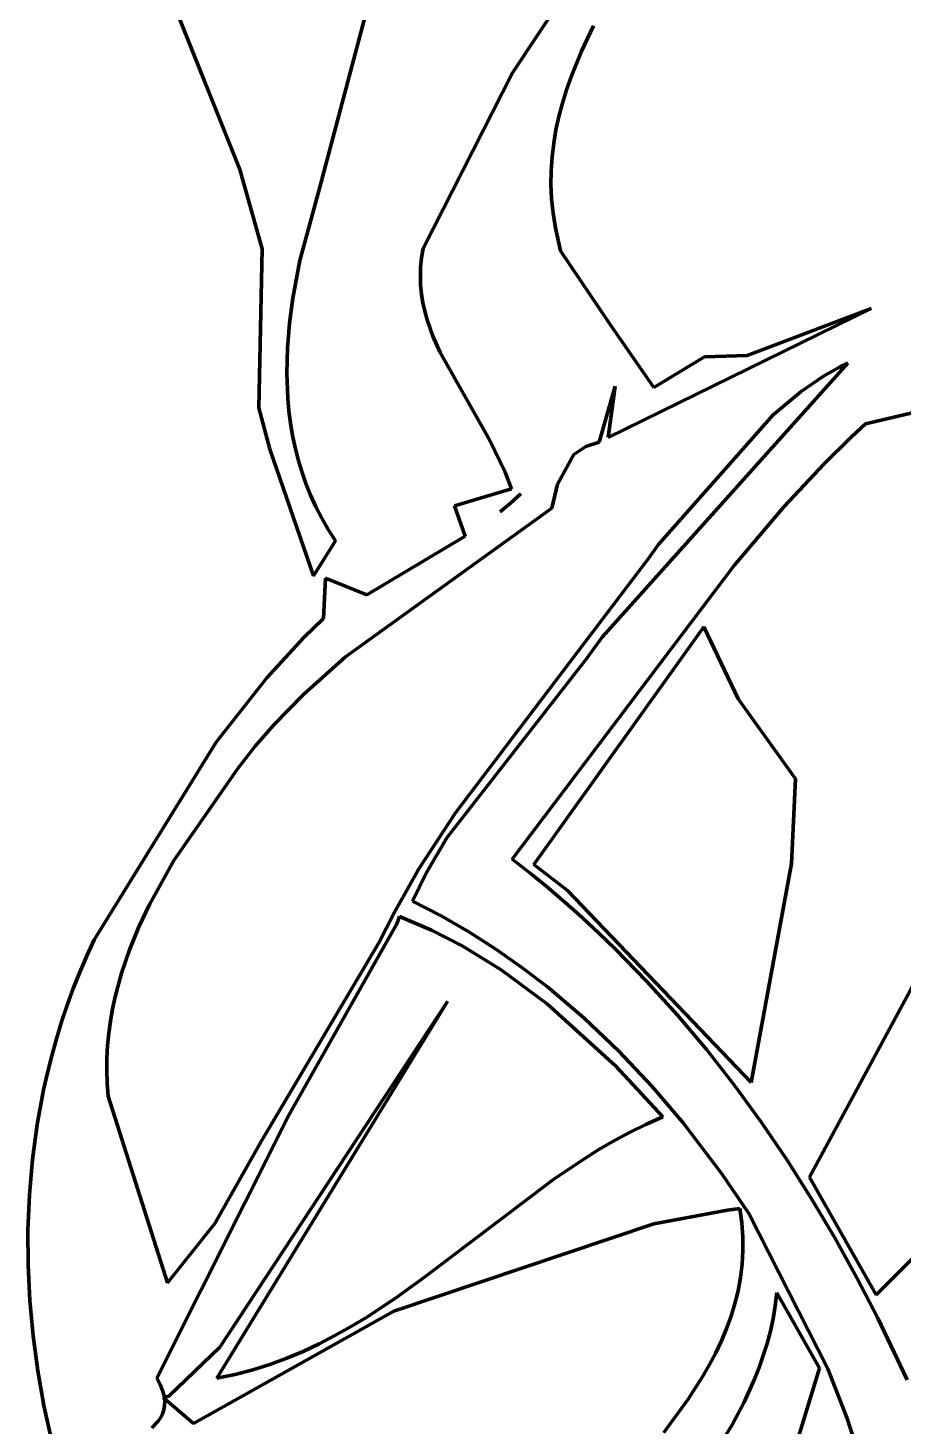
# Model space of a CAD drawing. Header units: millimetres. Extents: x 0 to 7.86, y 0 to 9.25.
# Drawn here: x 2.913 to 3.526, y 4.256 to 5.237 of the extents above; entities that cross this region are included whole.
import ezdxf

# ---------------------------------------------------------------- set-up
doc = ezdxf.new("R2010")
doc.units = ezdxf.units.MM
doc.layers.add('color#191919ff', color=7, linetype='CONTINUOUS', lineweight=100)
doc.layers.add('color#ffffffff', color=7, linetype='CONTINUOUS', lineweight=100)

msp = doc.modelspace()

# ---------------------------------------------------------------- linework, layer by layer
at = {"layer": 'color#191919ff'}
for p, q in [((3.25244, 5.20596), (3.44856, 5.5027)), ((3.18025, 5.36301), (3.11717, 5.12581)), ((3.061, 5.13817), (3.00479, 5.27951)), ((3.30916, 5.239), (3.30081, 5.22114)), ((3.30081, 5.22114), (3.29347, 5.20306)), ((3.1897, 5.08269), (3.25244, 5.20596)), ((3.29347, 5.20306), (3.29026, 5.19391)), ((3.29026, 5.19391), (3.28739, 5.18468)), ((3.28739, 5.18468), (3.28491, 5.17537)), ((3.28491, 5.17537), (3.28284, 5.16597)), ((3.28284, 5.16597), (3.28121, 5.15648)), ((3.28121, 5.15648), (3.28006, 5.14689)), ((3.28006, 5.14689), (3.27942, 5.13719)), ((3.07683, 5.08236), (3.061, 5.13817)), ((3.27942, 5.13719), (3.27932, 5.12737)), ((3.11717, 5.12581), (3.10323, 5.07426)), ((3.27932, 5.12737), (3.2798, 5.11744)), ((3.2798, 5.11744), (3.28088, 5.10738)), ((3.28088, 5.10738), (3.2826, 5.09719)), ((3.2826, 5.09719), (3.28595, 5.081)), ((3.07444, 4.97073), (3.07683, 5.08236)), ((3.18857, 5.07607), (3.1897, 5.08269)), ((3.10323, 5.07426), (3.09824, 5.04792)), ((3.18791, 5.06958), (3.18857, 5.07607)), ((3.28595, 5.081), (3.32122, 5.02857)), ((3.18771, 5.06319), (3.18791, 5.06958)), ((3.18792, 5.05691), (3.18771, 5.06319)), ((3.18853, 5.05072), (3.18792, 5.05691)), ((3.09824, 5.04792), (3.09589, 5.03027)), ((3.1895, 5.04463), (3.18853, 5.05072)), ((3.19082, 5.03862), (3.1895, 5.04463)), ((3.19244, 5.03269), (3.19082, 5.03862)), ((3.50377, 5.04053), (3.31944, 4.94996)), ((3.41695, 5.00764), (3.50377, 5.04053)), ((3.09589, 5.03027), (3.09445, 5.01261)), ((3.19653, 5.02103), (3.19244, 5.03269)), ((3.32122, 5.02857), (3.35145, 4.98521)), ((3.20156, 5.00959), (3.19653, 5.02103)), ((3.09445, 5.01261), (3.09402, 4.995)), ((3.23625, 4.94839), (3.20156, 5.00959)), ((3.35145, 4.98521), (3.38694, 5.00665)), ((3.38694, 5.00665), (3.41695, 5.00764)), ((3.09402, 4.995), (3.0947, 4.97749)), ((3.48752, 5.00222), (3.31519, 4.81001)), ((3.47051, 4.99304), (3.48171, 4.99935)), ((3.48171, 4.99935), (3.48752, 5.00222)), ((3.49999, 4.95968), (3.68172, 5.00228)), ((3.32435, 4.98614), (3.31302, 4.94666)), ((3.31944, 4.94996), (3.32435, 4.98614)), ((3.45471, 4.98229), (3.47051, 4.99304)), ((3.0947, 4.97749), (3.09549, 4.96879)), ((3.4352, 4.96594), (3.45471, 4.98229)), ((3.08223, 4.94187), (3.07444, 4.97073)), ((3.09549, 4.96879), (3.09661, 4.96013)), ((3.35452, 4.87459), (3.4352, 4.96594)), ((3.09661, 4.96013), (3.09805, 4.95153)), ((3.49002, 4.9504), (3.49999, 4.95968)), ((3.09805, 4.95153), (3.09984, 4.94298)), ((3.24728, 4.9257), (3.23625, 4.94839)), ((3.31302, 4.94666), (3.30386, 4.94379)), ((3.47063, 4.93132), (3.49002, 4.9504)), ((3.11274, 4.85287), (3.08223, 4.94187)), ((3.09984, 4.94298), (3.10199, 4.9345)), ((3.29525, 4.93805), (3.28378, 4.91721)), ((3.30386, 4.94379), (3.29525, 4.93805)), ((3.10199, 4.9345), (3.10451, 4.92609)), ((3.10451, 4.92609), (3.10741, 4.91777)), ((3.25156, 4.91404), (3.24728, 4.9257)), ((3.44285, 4.90158), (3.47063, 4.93132)), ((3.10741, 4.91777), (3.11072, 4.90952)), ((3.28378, 4.91721), (3.27997, 4.90036)), ((3.11072, 4.90952), (3.11443, 4.90137)), ((3.21169, 4.90212), (3.25156, 4.91404)), ((3.25814, 4.91045), (3.25098, 4.90404)), ((3.25098, 4.90404), (3.25654, 4.90903)), ((3.25654, 4.90903), (3.25814, 4.91045)), ((3.11443, 4.90137), (3.11857, 4.89332)), ((3.27997, 4.90036), (3.13514, 4.7961)), ((3.21908, 4.88085), (3.21169, 4.90212)), ((3.24362, 4.89797), (3.25098, 4.90404)), ((3.24665, 4.90047), (3.24362, 4.89797)), ((3.25098, 4.90404), (3.24665, 4.90047)), ((3.40776, 4.8602), (3.44285, 4.90158)), ((3.11857, 4.89332), (3.12315, 4.88537)), ((3.12817, 4.87753), (3.11274, 4.85287)), ((3.12315, 4.88537), (3.12817, 4.87753)), ((3.15007, 4.83961), (3.21908, 4.88085)), ((3.34762, 4.86507), (3.35452, 4.87459)), ((3.21227, 4.68674), (3.34762, 4.86507)), ((3.25203, 4.65421), (3.40776, 4.8602)), ((3.11983, 4.82306), (3.12113, 4.8512)), ((3.12113, 4.8512), (3.15007, 4.83961)), ((3.106, 4.80958), (3.11983, 4.82306)), ((3.07998, 4.78133), (3.106, 4.80958)), ((3.38646, 4.81722), (3.26719, 4.65029)), ((3.31519, 4.81001), (3.30393, 4.79447)), ((3.41049, 4.76665), (3.38646, 4.81722)), ((3.13514, 4.7961), (3.10566, 4.76974)), ((3.30393, 4.79447), (3.20636, 4.66917)), ((3.04448, 4.73624), (3.07998, 4.78133)), ((3.10566, 4.76974), (3.08496, 4.74849)), ((3.45084, 4.7105), (3.41049, 4.76665)), ((3.08496, 4.74849), (3.07196, 4.73349)), ((2.95899, 4.59753), (3.04448, 4.73624)), ((3.07196, 4.73349), (3.05968, 4.71774)), ((3.05968, 4.71774), (3.0149, 4.65309)), ((3.44799, 4.65103), (3.45084, 4.7105)), ((3.18673, 4.64725), (3.21227, 4.68674)), ((3.20636, 4.66917), (3.1917, 4.64434)), ((3.0149, 4.65309), (2.99783, 4.6224)), ((3.26465, 4.6443), (3.25203, 4.65421)), ((3.41976, 4.49746), (3.44799, 4.65103)), ((3.16924, 4.61656), (3.18673, 4.64725)), ((3.1917, 4.64434), (3.18222, 4.62472)), ((3.27704, 4.63415), (3.26465, 4.6443)), ((3.26719, 4.65029), (3.29101, 4.6321)), ((3.28919, 4.62375), (3.27704, 4.63415)), ((3.29101, 4.6321), (3.41976, 4.49746)), ((2.99783, 4.6224), (2.99037, 4.60661)), ((3.18222, 4.62472), (3.20223, 4.61435)), ((3.30112, 4.61311), (3.28919, 4.62375)), ((3.15854, 4.59548), (3.16924, 4.61656)), ((3.17313, 4.61384), (3.17113, 4.60866)), ((3.19548, 4.60438), (3.17313, 4.61384)), ((3.20223, 4.61435), (3.22169, 4.6031)), ((3.31283, 4.60224), (3.30112, 4.61311)), ((2.99037, 4.60661), (2.98378, 4.59052)), ((3.17113, 4.60866), (3.09551, 4.47446)), ((3.21701, 4.59335), (3.19548, 4.60438)), ((3.22169, 4.6031), (3.2406, 4.591)), ((3.3243, 4.59115), (3.31283, 4.60224)), ((2.95376, 4.58624), (2.95899, 4.59753)), ((3.07596, 4.45586), (3.15854, 4.59548)), ((3.24449, 4.57649), (3.21701, 4.59335)), ((2.94886, 4.57482), (2.95376, 4.58624)), ((2.98378, 4.59052), (2.97817, 4.57414)), ((3.2406, 4.591), (3.25897, 4.5781)), ((3.34659, 4.56831), (3.3243, 4.59115)), ((3.54656, 4.59037), (3.46067, 4.43084)), ((2.94429, 4.56329), (2.94886, 4.57482)), ((2.97817, 4.57414), (2.97366, 4.55747)), ((3.27695, 4.55243), (3.24449, 4.57649)), ((3.25897, 4.5781), (3.27678, 4.56445)), ((3.50741, 4.34848), (3.74005, 4.58152)), ((2.94003, 4.55166), (2.94429, 4.56329)), ((3.27678, 4.56445), (3.30245, 4.54265)), ((3.36798, 4.54465), (3.34659, 4.56831)), ((2.97366, 4.55747), (2.97185, 4.54902)), ((3.20672, 4.55421), (3.04506, 4.2899)), ((3.047, 4.31173), (3.20672, 4.55421)), ((2.93609, 4.53993), (2.94003, 4.55166)), ((2.97185, 4.54902), (2.97036, 4.5405)), ((3.32483, 4.50873), (3.27695, 4.55243)), ((3.30245, 4.54265), (3.32688, 4.5194)), ((3.38851, 4.52022), (3.36798, 4.54465)), ((2.93247, 4.5281), (2.93609, 4.53993)), ((2.97036, 4.5405), (2.96919, 4.53191)), ((2.92916, 4.51619), (2.93247, 4.5281)), ((2.96837, 4.52324), (2.96791, 4.51451)), ((2.96919, 4.53191), (2.96837, 4.52324)), ((2.92616, 4.5042), (2.92916, 4.51619)), ((2.96791, 4.51451), (2.96783, 4.5057)), ((3.32688, 4.5194), (3.35005, 4.49485)), ((3.40816, 4.49507), (3.38851, 4.52022)), ((2.92346, 4.49214), (2.92616, 4.5042)), ((2.96783, 4.5057), (2.96812, 4.49682)), ((3.35774, 4.47324), (3.32483, 4.50873)), ((2.96812, 4.49682), (2.96882, 4.48786)), ((3.35005, 4.49485), (3.37194, 4.46915)), ((3.42697, 4.46925), (3.40816, 4.49507)), ((2.91897, 4.46782), (2.92346, 4.49214)), ((2.96882, 4.48786), (3.01039, 4.35668)), ((3.09551, 4.47446), (3.0029, 4.28979)), ((2.91566, 4.44331), (2.91897, 4.46782)), ((3.33491, 4.46257), (3.3462, 4.46812)), ((3.3462, 4.46812), (3.35774, 4.47324)), ((3.37194, 4.46915), (3.39916, 4.43334)), ((3.44492, 4.44281), (3.42697, 4.46925)), ((3.04355, 4.39845), (3.07596, 4.45586)), ((3.31298, 4.4503), (3.32384, 4.45661)), ((3.32384, 4.45661), (3.33491, 4.46257)), ((3.30229, 4.44367), (3.31298, 4.4503)), ((2.91352, 4.41864), (2.91566, 4.44331)), ((3.28139, 4.4296), (3.30229, 4.44367)), ((3.46205, 4.4158), (3.44492, 4.44281)), ((3.19067, 4.36073), (3.28139, 4.4296)), ((3.39916, 4.43334), (3.41808, 4.40553)), ((3.46067, 4.43084), (3.50741, 4.34848)), ((2.91252, 4.39389), (2.91352, 4.41864)), ((3.47835, 4.38828), (3.46205, 4.4158)), ((3.40303, 4.40788), (3.35136, 4.39815)), ((3.41176, 4.40904), (3.40303, 4.40788)), ((3.41314, 4.39895), (3.41176, 4.40904)), ((3.41808, 4.40553), (3.47352, 4.29654)), ((3.01039, 4.35668), (3.04355, 4.39845)), ((3.35136, 4.39815), (3.16917, 4.33696)), ((3.41384, 4.38905), (3.41314, 4.39895)), ((2.91262, 4.36909), (2.91252, 4.39389)), ((3.41389, 4.37934), (3.41384, 4.38905)), ((3.49384, 4.3603), (3.47835, 4.38828)), ((3.41334, 4.36982), (3.41389, 4.37934)), ((2.91382, 4.34432), (2.91262, 4.36909)), ((3.4122, 4.36047), (3.41334, 4.36982)), ((3.17024, 4.34606), (3.19067, 4.36073)), ((3.41051, 4.35129), (3.4122, 4.36047)), ((3.50853, 4.33189), (3.49384, 4.3603)), ((3.4083, 4.34227), (3.41051, 4.35129)), ((3.43776, 4.34972), (3.43664, 4.34059)), ((3.46768, 4.29682), (3.43776, 4.34972)), ((2.91608, 4.31962), (2.91382, 4.34432)), ((3.16917, 4.33696), (3.02858, 4.25804)), ((3.14936, 4.33229), (3.17024, 4.34606)), ((3.4056, 4.33341), (3.4083, 4.34227)), ((3.43664, 4.34059), (3.4351, 4.33163)), ((3.13869, 4.32584), (3.14936, 4.33229)), ((3.40244, 4.32469), (3.4056, 4.33341)), ((3.4351, 4.33163), (3.43317, 4.32283)), ((3.52908, 4.28863), (3.50853, 4.33189)), ((2.91938, 4.29506), (2.91608, 4.31962)), ((3.11678, 4.31401), (3.12783, 4.31974)), ((3.12783, 4.31974), (3.13869, 4.32584)), ((3.39885, 4.31612), (3.40244, 4.32469)), ((3.43317, 4.32283), (3.43087, 4.31419)), ((3.01132, 4.27721), (3.047, 4.31173)), ((3.09399, 4.30387), (3.10551, 4.30871)), ((3.10551, 4.30871), (3.11678, 4.31401)), ((3.39052, 4.29937), (3.39487, 4.30768)), ((3.39487, 4.30768), (3.39885, 4.31612)), ((3.43087, 4.31419), (3.42823, 4.30569)), ((3.07014, 4.29573), (3.08221, 4.29953)), ((3.08221, 4.29953), (3.09399, 4.30387)), ((3.38584, 4.29118), (3.39052, 4.29937)), ((3.42823, 4.30569), (3.42527, 4.29733)), ((2.9237, 4.27067), (2.91938, 4.29506)), ((3.0029, 4.28979), (3.00522, 4.28537)), ((3.04506, 4.2899), (3.05776, 4.29251)), ((3.05776, 4.29251), (3.07014, 4.29573)), ((3.37559, 4.27514), (3.38584, 4.29118)), ((3.42201, 4.2891), (3.41471, 4.27296)), ((3.42527, 4.29733), (3.42201, 4.2891)), ((3.44339, 4.21809), (3.46768, 4.29682)), ((3.47352, 4.29654), (3.48713, 4.26152)), ((3.00522, 4.28537), (3.00689, 4.28126)), ((3.00689, 4.28126), (3.00794, 4.27745)), ((2.92901, 4.24654), (2.9237, 4.27067)), ((3.0074, 4.27624), (3.01132, 4.27721)), ((3.02858, 4.25804), (3.0074, 4.27624)), ((3.00838, 4.27063), (3.00785, 4.26758)), ((3.00794, 4.27745), (3.00842, 4.27392)), ((3.00842, 4.27392), (3.00838, 4.27063)), ((3.35849, 4.25181), (3.37559, 4.27514)), ((3.41471, 4.27296), (3.40651, 4.25719)), ((3.00375, 4.2596), (2.99934, 4.25504)), ((3.00549, 4.26209), (3.00375, 4.2596)), ((3.00687, 4.26474), (3.00549, 4.26209)), ((3.00785, 4.26758), (3.00687, 4.26474)), ((3.48713, 4.26152), (3.4956, 4.23473)), ((3.40651, 4.25719), (3.34934, 4.16578))]:
    msp.add_line(p, q, dxfattribs=at)
at = {"layer": 'color#ffffffff'}
for p, q in [((3.44856, 5.5027), (3.25244, 5.20596)), ((3.11717, 5.12581), (3.18025, 5.36301)), ((3.00479, 5.27951), (3.061, 5.13817)), ((3.30081, 5.22114), (3.30916, 5.239)), ((3.29347, 5.20306), (3.30081, 5.22114)), ((3.25244, 5.20596), (3.1897, 5.08269)), ((3.29026, 5.19391), (3.29347, 5.20306)), ((3.28739, 5.18468), (3.29026, 5.19391)), ((3.28491, 5.17537), (3.28739, 5.18468)), ((3.28284, 5.16597), (3.28491, 5.17537)), ((3.28121, 5.15648), (3.28284, 5.16597)), ((3.28006, 5.14689), (3.28121, 5.15648)), ((3.27942, 5.13719), (3.28006, 5.14689)), ((3.061, 5.13817), (3.07683, 5.08236)), ((3.27932, 5.12737), (3.27942, 5.13719)), ((3.10323, 5.07426), (3.11717, 5.12581)), ((3.2798, 5.11744), (3.27932, 5.12737)), ((3.28088, 5.10738), (3.2798, 5.11744)), ((3.2826, 5.09719), (3.28088, 5.10738)), ((3.28595, 5.081), (3.2826, 5.09719)), ((3.07683, 5.08236), (3.07444, 4.97073)), ((3.1897, 5.08269), (3.18857, 5.07607)), ((3.09824, 5.04792), (3.10323, 5.07426)), ((3.18857, 5.07607), (3.18791, 5.06958)), ((3.32122, 5.02857), (3.28595, 5.081)), ((3.18791, 5.06958), (3.18771, 5.06319)), ((3.18771, 5.06319), (3.18792, 5.05691)), ((3.18792, 5.05691), (3.18853, 5.05072)), ((3.09589, 5.03027), (3.09824, 5.04792)), ((3.18853, 5.05072), (3.1895, 5.04463)), ((3.1895, 5.04463), (3.19082, 5.03862)), ((3.19082, 5.03862), (3.19244, 5.03269)), ((3.31944, 4.94996), (3.50377, 5.04053)), ((3.50377, 5.04053), (3.41695, 5.00764)), ((3.09445, 5.01261), (3.09589, 5.03027)), ((3.19244, 5.03269), (3.19653, 5.02103)), ((3.35145, 4.98521), (3.32122, 5.02857)), ((3.19653, 5.02103), (3.20156, 5.00959)), ((3.09402, 4.995), (3.09445, 5.01261)), ((3.20156, 5.00959), (3.23625, 4.94839)), ((3.38694, 5.00665), (3.35145, 4.98521)), ((3.41695, 5.00764), (3.38694, 5.00665)), ((3.0947, 4.97749), (3.09402, 4.995)), ((3.31519, 4.81001), (3.48752, 5.00222)), ((3.48171, 4.99935), (3.47051, 4.99304)), ((3.48752, 5.00222), (3.48171, 4.99935)), ((3.68172, 5.00228), (3.49999, 4.95968)), ((3.31302, 4.94666), (3.32435, 4.98614)), ((3.32435, 4.98614), (3.31944, 4.94996)), ((3.47051, 4.99304), (3.45471, 4.98229)), ((3.09549, 4.96879), (3.0947, 4.97749)), ((3.45471, 4.98229), (3.4352, 4.96594)), ((3.07444, 4.97073), (3.08223, 4.94187)), ((3.09661, 4.96013), (3.09549, 4.96879)), ((3.4352, 4.96594), (3.35452, 4.87459)), ((3.09805, 4.95153), (3.09661, 4.96013)), ((3.49999, 4.95968), (3.49002, 4.9504)), ((3.09984, 4.94298), (3.09805, 4.95153)), ((3.23625, 4.94839), (3.24728, 4.9257)), ((3.30386, 4.94379), (3.31302, 4.94666)), ((3.49002, 4.9504), (3.47063, 4.93132)), ((3.08223, 4.94187), (3.11274, 4.85287)), ((3.10199, 4.9345), (3.09984, 4.94298)), ((3.28378, 4.91721), (3.29525, 4.93805)), ((3.29525, 4.93805), (3.30386, 4.94379)), ((3.10451, 4.92609), (3.10199, 4.9345)), ((3.10741, 4.91777), (3.10451, 4.92609)), ((3.24728, 4.9257), (3.25156, 4.91404)), ((3.47063, 4.93132), (3.44285, 4.90158)), ((3.11072, 4.90952), (3.10741, 4.91777)), ((3.27997, 4.90036), (3.28378, 4.91721)), ((3.11443, 4.90137), (3.11072, 4.90952)), ((3.25156, 4.91404), (3.21169, 4.90212)), ((3.25098, 4.90404), (3.25814, 4.91045)), ((3.25654, 4.90903), (3.25098, 4.90404)), ((3.25814, 4.91045), (3.25654, 4.90903)), ((3.11857, 4.89332), (3.11443, 4.90137)), ((3.13514, 4.7961), (3.27997, 4.90036)), ((3.21169, 4.90212), (3.21908, 4.88085)), ((3.25098, 4.90404), (3.24362, 4.89797)), ((3.24362, 4.89797), (3.24665, 4.90047)), ((3.24665, 4.90047), (3.25098, 4.90404)), ((3.44285, 4.90158), (3.40776, 4.8602)), ((3.12315, 4.88537), (3.11857, 4.89332)), ((3.11274, 4.85287), (3.12817, 4.87753)), ((3.12817, 4.87753), (3.12315, 4.88537)), ((3.21908, 4.88085), (3.15007, 4.83961)), ((3.35452, 4.87459), (3.34762, 4.86507)), ((3.34762, 4.86507), (3.21227, 4.68674)), ((3.40776, 4.8602), (3.25203, 4.65421)), ((3.12113, 4.8512), (3.11983, 4.82306)), ((3.15007, 4.83961), (3.12113, 4.8512)), ((3.11983, 4.82306), (3.106, 4.80958)), ((3.106, 4.80958), (3.07998, 4.78133)), ((3.26719, 4.65029), (3.38646, 4.81722)), ((3.30393, 4.79447), (3.31519, 4.81001)), ((3.38646, 4.81722), (3.41049, 4.76665)), ((3.10566, 4.76974), (3.13514, 4.7961)), ((3.20636, 4.66917), (3.30393, 4.79447)), ((3.07998, 4.78133), (3.04448, 4.73624)), ((3.08496, 4.74849), (3.10566, 4.76974)), ((3.41049, 4.76665), (3.45084, 4.7105)), ((3.07196, 4.73349), (3.08496, 4.74849)), ((3.04448, 4.73624), (2.95899, 4.59753)), ((3.05968, 4.71774), (3.07196, 4.73349)), ((3.0149, 4.65309), (3.05968, 4.71774)), ((3.45084, 4.7105), (3.44799, 4.65103)), ((3.21227, 4.68674), (3.18673, 4.64725)), ((3.1917, 4.64434), (3.20636, 4.66917)), ((2.99783, 4.6224), (3.0149, 4.65309)), ((3.25203, 4.65421), (3.26465, 4.6443)), ((3.44799, 4.65103), (3.41976, 4.49746)), ((3.18673, 4.64725), (3.16924, 4.61656)), ((3.18222, 4.62472), (3.1917, 4.64434)), ((3.26465, 4.6443), (3.27704, 4.63415)), ((3.29101, 4.6321), (3.26719, 4.65029)), ((3.27704, 4.63415), (3.28919, 4.62375)), ((3.41976, 4.49746), (3.29101, 4.6321)), ((2.99037, 4.60661), (2.99783, 4.6224)), ((3.20223, 4.61435), (3.18222, 4.62472)), ((3.28919, 4.62375), (3.30112, 4.61311)), ((3.16924, 4.61656), (3.15854, 4.59548)), ((3.17113, 4.60866), (3.17313, 4.61384)), ((3.17313, 4.61384), (3.19548, 4.60438)), ((3.22169, 4.6031), (3.20223, 4.61435)), ((3.30112, 4.61311), (3.31283, 4.60224)), ((2.98378, 4.59052), (2.99037, 4.60661)), ((3.09551, 4.47446), (3.17113, 4.60866)), ((3.19548, 4.60438), (3.21701, 4.59335)), ((3.2406, 4.591), (3.22169, 4.6031)), ((3.31283, 4.60224), (3.3243, 4.59115)), ((2.95899, 4.59753), (2.95376, 4.58624)), ((3.15854, 4.59548), (3.07596, 4.45586)), ((3.21701, 4.59335), (3.24449, 4.57649)), ((2.95376, 4.58624), (2.94886, 4.57482)), ((2.97817, 4.57414), (2.98378, 4.59052)), ((3.25897, 4.5781), (3.2406, 4.591)), ((3.3243, 4.59115), (3.34659, 4.56831)), ((3.46067, 4.43084), (3.54656, 4.59037)), ((2.94886, 4.57482), (2.94429, 4.56329)), ((2.97366, 4.55747), (2.97817, 4.57414)), ((3.24449, 4.57649), (3.27695, 4.55243)), ((3.27678, 4.56445), (3.25897, 4.5781)), ((3.74005, 4.58152), (3.50741, 4.34848)), ((2.94429, 4.56329), (2.94003, 4.55166)), ((3.30245, 4.54265), (3.27678, 4.56445)), ((3.34659, 4.56831), (3.36798, 4.54465)), ((2.97185, 4.54902), (2.97366, 4.55747)), ((3.04506, 4.2899), (3.20672, 4.55421)), ((3.20672, 4.55421), (3.047, 4.31173)), ((2.94003, 4.55166), (2.93609, 4.53993)), ((2.97036, 4.5405), (2.97185, 4.54902)), ((3.27695, 4.55243), (3.32483, 4.50873)), ((3.32688, 4.5194), (3.30245, 4.54265)), ((3.36798, 4.54465), (3.38851, 4.52022)), ((2.93609, 4.53993), (2.93247, 4.5281)), ((2.96919, 4.53191), (2.97036, 4.5405)), ((2.93247, 4.5281), (2.92916, 4.51619)), ((2.96791, 4.51451), (2.96837, 4.52324)), ((2.96837, 4.52324), (2.96919, 4.53191)), ((2.92916, 4.51619), (2.92616, 4.5042)), ((2.96783, 4.5057), (2.96791, 4.51451)), ((3.35005, 4.49485), (3.32688, 4.5194)), ((3.38851, 4.52022), (3.40816, 4.49507)), ((2.92616, 4.5042), (2.92346, 4.49214)), ((2.96812, 4.49682), (2.96783, 4.5057)), ((3.32483, 4.50873), (3.35774, 4.47324)), ((2.96882, 4.48786), (2.96812, 4.49682)), ((3.37194, 4.46915), (3.35005, 4.49485)), ((3.40816, 4.49507), (3.42697, 4.46925)), ((2.92346, 4.49214), (2.91897, 4.46782)), ((3.01039, 4.35668), (2.96882, 4.48786)), ((3.0029, 4.28979), (3.09551, 4.47446)), ((2.91897, 4.46782), (2.91566, 4.44331)), ((3.3462, 4.46812), (3.33491, 4.46257)), ((3.35774, 4.47324), (3.3462, 4.46812)), ((3.39916, 4.43334), (3.37194, 4.46915)), ((3.42697, 4.46925), (3.44492, 4.44281)), ((3.07596, 4.45586), (3.04355, 4.39845)), ((3.32384, 4.45661), (3.31298, 4.4503)), ((3.33491, 4.46257), (3.32384, 4.45661)), ((3.31298, 4.4503), (3.30229, 4.44367)), ((2.91566, 4.44331), (2.91352, 4.41864)), ((3.30229, 4.44367), (3.28139, 4.4296)), ((3.44492, 4.44281), (3.46205, 4.4158)), ((3.28139, 4.4296), (3.19067, 4.36073)), ((3.41808, 4.40553), (3.39916, 4.43334)), ((3.50741, 4.34848), (3.46067, 4.43084)), ((2.91352, 4.41864), (2.91252, 4.39389)), ((3.46205, 4.4158), (3.47835, 4.38828)), ((3.35136, 4.39815), (3.40303, 4.40788)), ((3.40303, 4.40788), (3.41176, 4.40904)), ((3.41176, 4.40904), (3.41314, 4.39895)), ((3.47352, 4.29654), (3.41808, 4.40553)), ((3.04355, 4.39845), (3.01039, 4.35668)), ((3.16917, 4.33696), (3.35136, 4.39815)), ((3.41314, 4.39895), (3.41384, 4.38905)), ((2.91252, 4.39389), (2.91262, 4.36909)), ((3.41384, 4.38905), (3.41389, 4.37934)), ((3.47835, 4.38828), (3.49384, 4.3603)), ((3.41389, 4.37934), (3.41334, 4.36982)), ((2.91262, 4.36909), (2.91382, 4.34432)), ((3.41334, 4.36982), (3.4122, 4.36047)), ((3.19067, 4.36073), (3.17024, 4.34606)), ((3.4122, 4.36047), (3.41051, 4.35129)), ((3.49384, 4.3603), (3.50853, 4.33189)), ((3.41051, 4.35129), (3.4083, 4.34227)), ((3.43664, 4.34059), (3.43776, 4.34972)), ((3.43776, 4.34972), (3.46768, 4.29682)), ((2.91382, 4.34432), (2.91608, 4.31962)), ((3.02858, 4.25804), (3.16917, 4.33696)), ((3.17024, 4.34606), (3.14936, 4.33229)), ((3.4083, 4.34227), (3.4056, 4.33341)), ((3.4351, 4.33163), (3.43664, 4.34059)), ((3.14936, 4.33229), (3.13869, 4.32584)), ((3.4056, 4.33341), (3.40244, 4.32469)), ((3.43317, 4.32283), (3.4351, 4.33163)), ((3.50853, 4.33189), (3.52908, 4.28863)), ((2.91608, 4.31962), (2.91938, 4.29506)), ((3.12783, 4.31974), (3.11678, 4.31401)), ((3.13869, 4.32584), (3.12783, 4.31974)), ((3.40244, 4.32469), (3.39885, 4.31612)), ((3.43087, 4.31419), (3.43317, 4.32283)), ((3.047, 4.31173), (3.01132, 4.27721)), ((3.10551, 4.30871), (3.09399, 4.30387)), ((3.11678, 4.31401), (3.10551, 4.30871)), ((3.39487, 4.30768), (3.39052, 4.29937)), ((3.39885, 4.31612), (3.39487, 4.30768)), ((3.42823, 4.30569), (3.43087, 4.31419)), ((3.08221, 4.29953), (3.07014, 4.29573)), ((3.09399, 4.30387), (3.08221, 4.29953)), ((3.39052, 4.29937), (3.38584, 4.29118)), ((3.42527, 4.29733), (3.42823, 4.30569)), ((2.91938, 4.29506), (2.9237, 4.27067)), ((3.00522, 4.28537), (3.0029, 4.28979)), ((3.05776, 4.29251), (3.04506, 4.2899)), ((3.07014, 4.29573), (3.05776, 4.29251)), ((3.38584, 4.29118), (3.37559, 4.27514)), ((3.41471, 4.27296), (3.42201, 4.2891)), ((3.42201, 4.2891), (3.42527, 4.29733)), ((3.46768, 4.29682), (3.44339, 4.21809)), ((3.48713, 4.26152), (3.47352, 4.29654)), ((3.00689, 4.28126), (3.00522, 4.28537)), ((3.00794, 4.27745), (3.00689, 4.28126)), ((2.9237, 4.27067), (2.92901, 4.24654)), ((3.01132, 4.27721), (3.0074, 4.27624)), ((3.0074, 4.27624), (3.02858, 4.25804)), ((3.00785, 4.26758), (3.00838, 4.27063)), ((3.00842, 4.27392), (3.00794, 4.27745)), ((3.00838, 4.27063), (3.00842, 4.27392)), ((3.37559, 4.27514), (3.35849, 4.25181)), ((3.40651, 4.25719), (3.41471, 4.27296)), ((2.99934, 4.25504), (3.00375, 4.2596)), ((3.00375, 4.2596), (3.00549, 4.26209)), ((3.00549, 4.26209), (3.00687, 4.26474)), ((3.00687, 4.26474), (3.00785, 4.26758)), ((3.4956, 4.23473), (3.48713, 4.26152)), ((3.34934, 4.16578), (3.40651, 4.25719))]:
    msp.add_line(p, q, dxfattribs=at)

doc.saveas('drawing.dxf')
